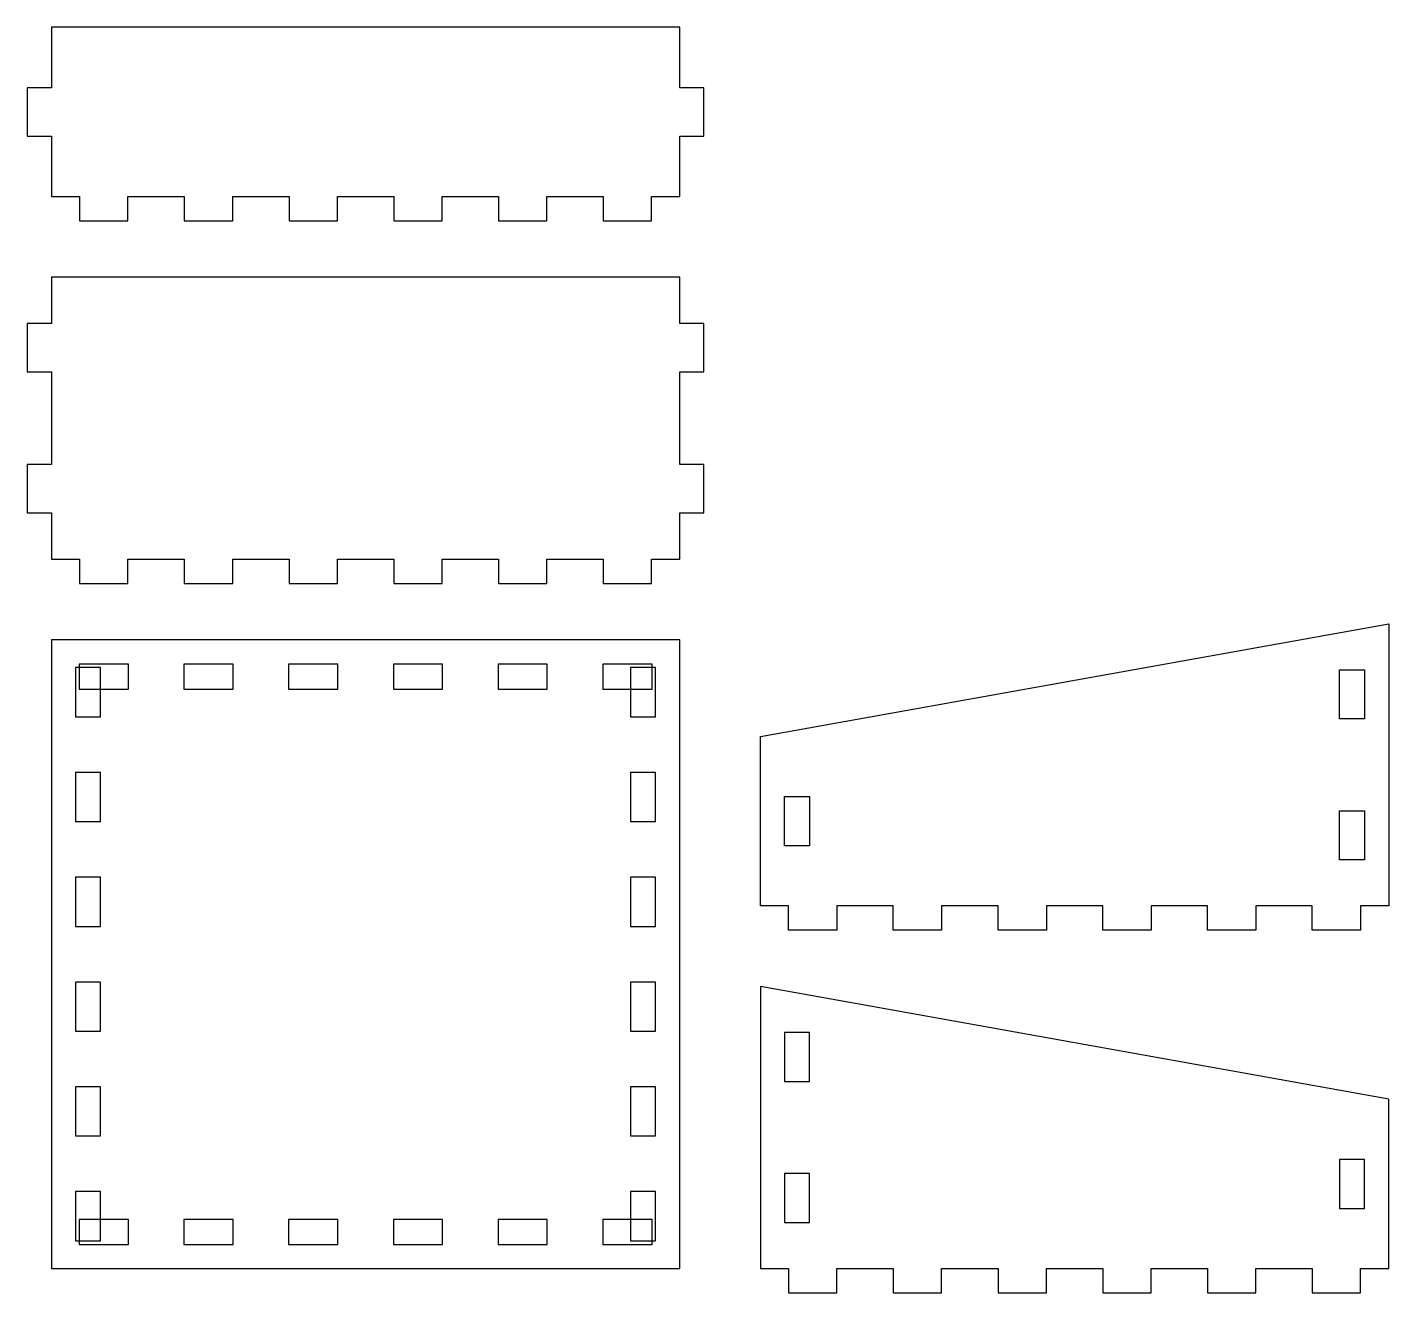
# Model space of a CAD drawing. Header units: millimetres. Extents: x 7 to 176, y 7 to 164.
import ezdxf

# ---------------------------------------------------------------- set-up
doc = ezdxf.new("R2010")
doc.units = ezdxf.units.MM
doc.layers.add('CUT', color=1, linetype='Continuous')

msp = doc.modelspace()

# ---------------------------------------------------------------- linework, layer by layer
at = {"layer": 'CUT'}
for points in [[(10, 143), (13.5, 143), (13.5, 140), (19.5, 140), (19.5, 143), (26.5, 143), (26.5, 140), (32.5, 140), (32.5, 143), (39.5, 143), (39.5, 140), (45.5, 140), (45.5, 143), (52.5, 143), (52.5, 140), (58.5, 140), (58.5, 143), (65.5, 143), (65.5, 140), (71.5, 140), (71.5, 143), (78.5, 143), (78.5, 140), (84.5, 140), (84.5, 143), (88, 143), (88, 150.5), (91, 150.5), (91, 156.5), (88, 156.5), (88, 164), (10, 164), (10, 156.5), (7, 156.5), (7, 150.5), (10, 150.5), (10, 143)], [(10, 98), (13.5, 98), (13.5, 95), (19.5, 95), (19.5, 98), (26.5, 98), (26.5, 95), (32.5, 95), (32.5, 98), (39.5, 98), (39.5, 95), (45.5, 95), (45.5, 98), (52.5, 98), (52.5, 95), (58.5, 95), (58.5, 98), (65.5, 98), (65.5, 95), (71.5, 95), (71.5, 98), (78.5, 98), (78.5, 95), (84.5, 95), (84.5, 98), (88, 98), (88, 103.75), (91, 103.75), (91, 109.75), (88, 109.75), (88, 121.25), (91, 121.25), (91, 127.25), (88, 127.25), (88, 133), (10, 133), (10, 127.25), (7, 127.25), (7, 121.25), (10, 121.25), (10, 109.75), (7, 109.75), (7, 103.75), (10, 103.75), (10, 98)], [(176, 55), (172.5, 55), (172.5, 52), (166.5, 52), (166.5, 55), (159.5, 55), (159.5, 52), (153.5, 52), (153.5, 55), (146.5, 55), (146.5, 52), (140.5, 52), (140.5, 55), (133.5, 55), (133.5, 52), (127.5, 52), (127.5, 55), (120.5, 55), (120.5, 52), (114.5, 52), (114.5, 55), (107.5, 55), (107.5, 52), (101.5, 52), (101.5, 55), (98, 55), (98, 76), (176, 90), (176, 55)], [(10, 10), (88, 10), (88, 88), (10, 88)], [(13, 78.45), (16.1, 78.45), (16.1, 84.55), (13, 84.55)], [(13.45, 81.9), (19.55, 81.9), (19.55, 85), (13.45, 85)], [(26.45, 81.9), (32.55, 81.9), (32.55, 85), (26.45, 85)], [(39.45, 81.9), (45.55, 81.9), (45.55, 85), (39.45, 85)], [(52.45, 81.9), (58.55, 81.9), (58.55, 85), (52.45, 85)], [(65.45, 81.9), (71.55, 81.9), (71.55, 85), (65.45, 85)], [(78.45, 81.9), (84.55, 81.9), (84.55, 85), (78.45, 85)], [(81.9, 78.45), (85, 78.45), (85, 84.55), (81.9, 84.55)], [(173, 78.2), (169.9, 78.2), (169.9, 84.3), (173, 84.3)], [(13, 65.45), (16.1, 65.45), (16.1, 71.55), (13, 71.55)], [(81.9, 65.45), (85, 65.45), (85, 71.55), (81.9, 71.55)], [(104.1, 62.45), (101, 62.45), (101, 68.55), (104.1, 68.55)], [(173, 60.7), (169.9, 60.7), (169.9, 66.8), (173, 66.8)], [(13, 52.45), (16.1, 52.45), (16.1, 58.55), (13, 58.55)], [(81.9, 52.45), (85, 52.45), (85, 58.55), (81.9, 58.55)], [(13, 39.45), (16.1, 39.45), (16.1, 45.55), (13, 45.55)], [(81.9, 39.45), (85, 39.45), (85, 45.55), (81.9, 45.55)], [(98, 10), (101.5, 10), (101.5, 7), (107.5, 7), (107.5, 10), (114.5, 10), (114.5, 7), (120.5, 7), (120.5, 10), (127.5, 10), (127.5, 7), (133.5, 7), (133.5, 10), (140.5, 10), (140.5, 7), (146.5, 7), (146.5, 10), (153.5, 10), (153.5, 7), (159.5, 7), (159.5, 10), (166.5, 10), (166.5, 7), (172.5, 7), (172.5, 10), (176, 10), (176, 31), (98, 45), (98, 10)], [(101, 33.2), (104.1, 33.2), (104.1, 39.3), (101, 39.3)], [(13, 26.45), (16.1, 26.45), (16.1, 32.55), (13, 32.55)], [(81.9, 26.45), (85, 26.45), (85, 32.55), (81.9, 32.55)], [(169.9, 17.45), (173, 17.45), (173, 23.55), (169.9, 23.55)], [(101, 15.7), (104.1, 15.7), (104.1, 21.8), (101, 21.8)], [(13, 13.45), (16.1, 13.45), (16.1, 19.55), (13, 19.55)], [(81.9, 13.45), (85, 13.45), (85, 19.55), (81.9, 19.55)], [(13.45, 13), (19.55, 13), (19.55, 16.1), (13.45, 16.1)], [(26.45, 13), (32.55, 13), (32.55, 16.1), (26.45, 16.1)], [(39.45, 13), (45.55, 13), (45.55, 16.1), (39.45, 16.1)], [(52.45, 13), (58.55, 13), (58.55, 16.1), (52.45, 16.1)], [(65.45, 13), (71.55, 13), (71.55, 16.1), (65.45, 16.1)], [(78.45, 13), (84.55, 13), (84.55, 16.1), (78.45, 16.1)]]:
    msp.add_lwpolyline(points, close=True, dxfattribs=at)

doc.saveas('drawing.dxf')
